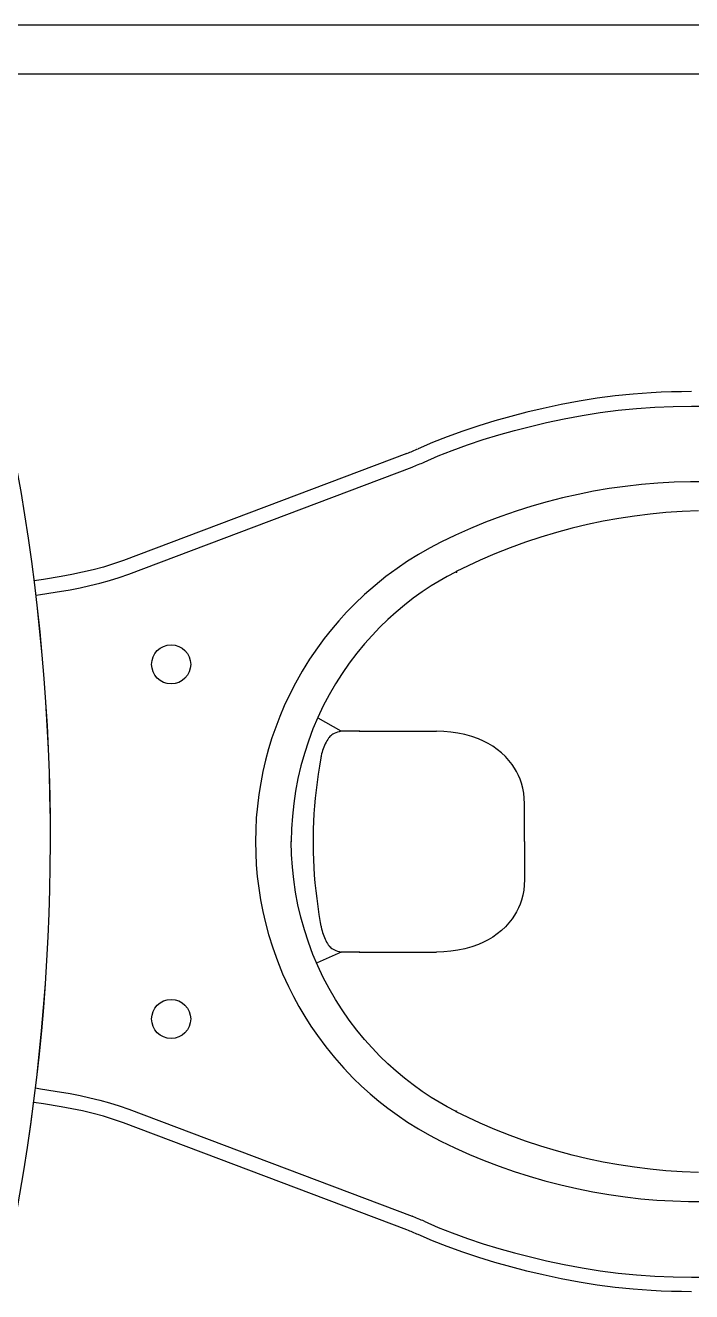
# Model space of a CAD drawing. Header units: millimetres. Extents: x 188.6 to 263.2, y 40.1 to 120.1.
# Drawn here: x 217.637 to 217.91, y 117.516 to 118.034 of the extents above; entities that cross this region are included whole.
import ezdxf

# ---------------------------------------------------------------- set-up
doc = ezdxf.new("R2010")
doc.units = ezdxf.units.MM
doc.layers.add('_XREF_APTOS 1003 E 1004$0$L-MC-LAYOUT MOLHADO', color=4, linetype='Continuous')
doc.layers.add('ARQ', color=8, linetype='Continuous')

# ---------------------------------------------------------------- blocks, each defined once
blk = doc.blocks.new('A$C1BFF5DEF')
at = {"layer": '_XREF_APTOS 1003 E 1004$0$L-MC-LAYOUT MOLHADO', "color": 8}
for p, q in [((19.91598, 8.98001, -0.00032), (18.56598, 8.98001, -0.00032)), ((19.91598, 8.96001, -0.00032), (18.56598, 8.96001, -0.00032)), ((19.00429, 8.82947, -0.00032), (18.99688, 8.82893, -0.00032)), ((19.00843, 8.82969, -0.00032), (19.00429, 8.82947, -0.00032)), ((19.01257, 8.82984, -0.00032), (19.00843, 8.82969, -0.00032)), ((19.01671, 8.82993, -0.00032), (19.01257, 8.82984, -0.00032)), ((19.02085, 8.82995, -0.00032), (19.01671, 8.82993, -0.00032)), ((18.96738, 8.82468, -0.00032), (18.96006, 8.82311, -0.00032)), ((18.97473, 8.82605, -0.00032), (18.96738, 8.82468, -0.00032)), ((18.98212, 8.82722, -0.00032), (18.97473, 8.82605, -0.00032)), ((18.98949, 8.82817, -0.00032), (18.98212, 8.82722, -0.00032)), ((18.99688, 8.82893, -0.00032), (18.98949, 8.82817, -0.00032)), ((19.00574, 8.82358, -0.00032), (19.01328, 8.82389, -0.00032)), ((19.01328, 8.82389, -0.00032), (19.02084, 8.82399, -0.00032)), ((19.02084, 8.82399, -0.00032), (19.02471, 8.82396, -0.00032)), ((18.94681, 8.81981, -0.00032), (18.94024, 8.81798, -0.00032)), ((18.95342, 8.82152, -0.00032), (18.94681, 8.81981, -0.00032)), ((18.96006, 8.82311, -0.00032), (18.95342, 8.82152, -0.00032)), ((18.9614, 8.81729, -0.00032), (18.96866, 8.81886, -0.00032)), ((18.96866, 8.81886, -0.00032), (18.97597, 8.82022, -0.00032)), ((18.97597, 8.82022, -0.00032), (18.98334, 8.82137, -0.00032)), ((18.98334, 8.82137, -0.00032), (18.99073, 8.82231, -0.00032)), ((18.99073, 8.82231, -0.00032), (18.99823, 8.82305, -0.00032)), ((18.99823, 8.82305, -0.00032), (19.00574, 8.82358, -0.00032)), ((18.92717, 8.81383, -0.00032), (18.92072, 8.81149, -0.00032)), ((18.93368, 8.81598, -0.00032), (18.92717, 8.81383, -0.00032)), ((18.94024, 8.81798, -0.00032), (18.93368, 8.81598, -0.00032)), ((18.94188, 8.81224, -0.00032), (18.94835, 8.81405, -0.00032)), ((18.94835, 8.81405, -0.00032), (18.95486, 8.81573, -0.00032)), ((18.95486, 8.81573, -0.00032), (18.9614, 8.81729, -0.00032)), ((18.91476, 8.80913, -0.00032), (18.90886, 8.80659, -0.00032)), ((18.92072, 8.81149, -0.00032), (18.91476, 8.80913, -0.00032)), ((18.92913, 8.80818, -0.00032), (18.93548, 8.81029, -0.00032)), ((18.93548, 8.81029, -0.00032), (18.94188, 8.81224, -0.00032)), ((18.90427, 8.80465, -0.00032), (18.78827, 8.7608, -0.00032)), ((18.90816, 8.80694, -0.00032), (18.90814, 8.80697, -0.00032)), ((18.91133, 8.80113, -0.00032), (18.91705, 8.8036, -0.00032)), ((18.91705, 8.8036, -0.00032), (18.92285, 8.8059, -0.00032)), ((18.92285, 8.8059, -0.00032), (18.92913, 8.80818, -0.00032)), ((18.79037, 8.75523, -0.00032), (18.90638, 8.79907, -0.00032)), ((19.01367, 8.79281, -0.00032), (19.00696, 8.79244, -0.00032)), ((19.0204, 8.79299, -0.00032), (19.01367, 8.79281, -0.00032)), ((19.02712, 8.79298, -0.00032), (19.0204, 8.79299, -0.00032)), ((18.97433, 8.78786, -0.00032), (18.96797, 8.78642, -0.00032)), ((18.98072, 8.78912, -0.00032), (18.97433, 8.78786, -0.00032)), ((18.98714, 8.79021, -0.00032), (18.98072, 8.78912, -0.00032)), ((18.99358, 8.79112, -0.00032), (18.98714, 8.79021, -0.00032)), ((19.00026, 8.79187, -0.00032), (18.99358, 8.79112, -0.00032)), ((19.00696, 8.79244, -0.00032), (19.00026, 8.79187, -0.00032)), ((18.95541, 8.78302, -0.00032), (18.94902, 8.781, -0.00032)), ((18.96166, 8.7848, -0.00032), (18.95541, 8.78302, -0.00032)), ((18.96797, 8.78642, -0.00032), (18.96166, 8.7848, -0.00032)), ((18.94269, 8.77881, -0.00032), (18.93643, 8.77643, -0.00032)), ((18.94902, 8.781, -0.00032), (18.94269, 8.77881, -0.00032)), ((18.99097, 8.77802, -0.00032), (18.98459, 8.77686, -0.00032)), ((18.99738, 8.779, -0.00032), (18.99097, 8.77802, -0.00032)), ((19.00382, 8.7798, -0.00032), (18.99738, 8.779, -0.00032)), ((19.01026, 8.78042, -0.00032), (19.00382, 8.7798, -0.00032)), ((19.01693, 8.78086, -0.00032), (19.01026, 8.78042, -0.00032)), ((19.0236, 8.78111, -0.00032), (19.01693, 8.78086, -0.00032)), ((18.93023, 8.77387, -0.00032), (18.92411, 8.77114, -0.00032)), ((18.93643, 8.77643, -0.00032), (18.93023, 8.77387, -0.00032)), ((18.96551, 8.77229, -0.00032), (18.95912, 8.77038, -0.00032)), ((18.97195, 8.77403, -0.00032), (18.96551, 8.77229, -0.00032)), ((18.97825, 8.77553, -0.00032), (18.97195, 8.77403, -0.00032)), ((18.98459, 8.77686, -0.00032), (18.97825, 8.77553, -0.00032)), ((18.91808, 8.76824, -0.00032), (18.91347, 8.76582, -0.00032)), ((18.92411, 8.77114, -0.00032), (18.91808, 8.76824, -0.00032)), ((18.95278, 8.76828, -0.00032), (18.94651, 8.766, -0.00032)), ((18.95912, 8.77038, -0.00032), (18.95278, 8.76828, -0.00032)), ((18.90895, 8.76323, -0.00032), (18.90453, 8.76047, -0.00032)), ((18.91347, 8.76582, -0.00032), (18.90895, 8.76323, -0.00032)), ((18.94031, 8.76353, -0.00032), (18.93419, 8.76089, -0.00032)), ((18.94651, 8.766, -0.00032), (18.94031, 8.76353, -0.00032)), ((18.77578, 8.75695, -0.00032), (18.77146, 8.75594, -0.00032)), ((18.77999, 8.75807, -0.00032), (18.77578, 8.75695, -0.00032)), ((18.78416, 8.75935, -0.00032), (18.77999, 8.75807, -0.00032)), ((18.78827, 8.7608, -0.00032), (18.78416, 8.75935, -0.00032)), ((18.90022, 8.75755, -0.00032), (18.89564, 8.75417, -0.00032)), ((18.90453, 8.76047, -0.00032), (18.90022, 8.75755, -0.00032)), ((18.9293, 8.75862, -0.00032), (18.92448, 8.75623, -0.00032)), ((18.93419, 8.76089, -0.00032), (18.9293, 8.75862, -0.00032)), ((18.7555, 8.75304, -0.00032), (18.75165, 8.75245, -0.00032)), ((18.76274, 8.75423, -0.00032), (18.7555, 8.75304, -0.00032)), ((18.7671, 8.75504, -0.00032), (18.76274, 8.75423, -0.00032)), ((18.77146, 8.75594, -0.00032), (18.7671, 8.75504, -0.00032)), ((18.77445, 8.7505, -0.00032), (18.77847, 8.75148, -0.00032)), ((18.77847, 8.75148, -0.00032), (18.78248, 8.75259, -0.00032)), ((18.78248, 8.75259, -0.00032), (18.78645, 8.75383, -0.00032)), ((18.78645, 8.75383, -0.00032), (18.79037, 8.75523, -0.00032)), ((18.89564, 8.75417, -0.00032), (18.8912, 8.7506, -0.00032)), ((18.91749, 8.75238, -0.00032), (18.91424, 8.75038, -0.00032)), ((18.92079, 8.75428, -0.00032), (18.91749, 8.75238, -0.00032)), ((18.92416, 8.75607, -0.00032), (18.92079, 8.75428, -0.00032)), ((18.92448, 8.75623, -0.00032), (18.92416, 8.75607, -0.00032)), ((18.92423, 8.75596, -0.00032), (18.92416, 8.75607, -0.00032)), ((18.92429, 8.75589, -0.00032), (18.92423, 8.75596, -0.00032)), ((18.92432, 8.75586, -0.00032), (18.92429, 8.75589, -0.00032)), ((18.92433, 8.75586, -0.00032), (18.92432, 8.75586, -0.00032)), ((18.92465, 8.75603, -0.00032), (18.92433, 8.75587, -0.00032)), ((18.92448, 8.75623, -0.00032), (18.92455, 8.75612, -0.00032)), ((18.92455, 8.75612, -0.00032), (18.9246, 8.75606, -0.00032)), ((18.9246, 8.75606, -0.00032), (18.92464, 8.75603, -0.00032)), ((18.92464, 8.75603, -0.00032), (18.92465, 8.75602, -0.00032)), ((18.75239, 8.74654, -0.00032), (18.75416, 8.74681, -0.00032)), ((18.75416, 8.74681, -0.00032), (18.76027, 8.74777, -0.00032)), ((18.76027, 8.74777, -0.00032), (18.76636, 8.74883, -0.00032)), ((18.76636, 8.74883, -0.00032), (18.77041, 8.74962, -0.00032)), ((18.77041, 8.74962, -0.00032), (18.77445, 8.7505, -0.00032)), ((18.88691, 8.74684, -0.00032), (18.88278, 8.74292, -0.00032)), ((18.8912, 8.7506, -0.00032), (18.88691, 8.74684, -0.00032)), ((18.9105, 8.7479, -0.00032), (18.90685, 8.74529, -0.00032)), ((18.91424, 8.75038, -0.00032), (18.9105, 8.7479, -0.00032)), ((18.88278, 8.74292, -0.00032), (18.87951, 8.73956, -0.00032)), ((18.9033, 8.74254, -0.00032), (18.89986, 8.73967, -0.00032)), ((18.90685, 8.74529, -0.00032), (18.9033, 8.74254, -0.00032)), ((18.87636, 8.73609, -0.00032), (18.87332, 8.73251, -0.00032)), ((18.87951, 8.73956, -0.00032), (18.87636, 8.73609, -0.00032)), ((18.89645, 8.73661, -0.00032), (18.89315, 8.73342, -0.00032)), ((18.89986, 8.73967, -0.00032), (18.89645, 8.73661, -0.00032)), ((18.87332, 8.73251, -0.00032), (18.87041, 8.72883, -0.00032)), ((18.89315, 8.73342, -0.00032), (18.88997, 8.73011, -0.00032)), ((18.87041, 8.72883, -0.00032), (18.86762, 8.72506, -0.00032)), ((18.88692, 8.72669, -0.00032), (18.88369, 8.72277, -0.00032)), ((18.88997, 8.73011, -0.00032), (18.88692, 8.72669, -0.00032)), ((18.86442, 8.72035, -0.00032), (18.86141, 8.7155, -0.00032)), ((18.86762, 8.72506, -0.00032), (18.86442, 8.72035, -0.00032)), ((18.88369, 8.72277, -0.00032), (18.88063, 8.71871, -0.00032)), ((18.86141, 8.7155, -0.00032), (18.85861, 8.71054, -0.00032)), ((18.88063, 8.71871, -0.00032), (18.87773, 8.71453, -0.00032)), ((18.85861, 8.71054, -0.00032), (18.85602, 8.70547, -0.00032)), ((18.875, 8.71025, -0.00032), (18.87242, 8.70578, -0.00032)), ((18.87773, 8.71453, -0.00032), (18.875, 8.71025, -0.00032)), ((18.85602, 8.70547, -0.00032), (18.85404, 8.70122, -0.00032)), ((18.87242, 8.70578, -0.00032), (18.87002, 8.7012, -0.00032)), ((18.85404, 8.70122, -0.00032), (18.85221, 8.6969, -0.00032)), ((18.87002, 8.7012, -0.00032), (18.86781, 8.69652, -0.00032)), ((18.85221, 8.6969, -0.00032), (18.85053, 8.69252, -0.00032)), ((18.86781, 8.69652, -0.00032), (18.8658, 8.69177, -0.00032)), ((18.87733, 8.69082, -0.00032), (18.86792, 8.69614, -0.00032)), ((18.85053, 8.69252, -0.00032), (18.849, 8.68808, -0.00032)), ((18.8658, 8.69177, -0.00032), (18.86393, 8.68679, -0.00032)), ((18.87307, 8.68901, -0.00032), (18.87272, 8.68867, -0.00032)), ((18.8735, 8.68934, -0.00032), (18.87307, 8.68901, -0.00032)), ((18.87395, 8.68963, -0.00032), (18.8735, 8.68934, -0.00032)), ((18.87451, 8.68993, -0.00032), (18.87395, 8.68963, -0.00032)), ((18.87513, 8.6902, -0.00032), (18.87451, 8.68993, -0.00032)), ((18.8758, 8.69044, -0.00032), (18.87513, 8.6902, -0.00032)), ((18.87655, 8.69065, -0.00032), (18.8758, 8.69044, -0.00032)), ((18.87733, 8.69082, -0.00032), (18.87655, 8.69065, -0.00032)), ((18.88471, 8.69082, -0.00032), (18.87733, 8.69082, -0.00032)), ((18.88475, 8.69085, -0.00032), (18.88471, 8.69082, -0.00032)), ((18.88492, 8.69082, -0.00032), (18.88471, 8.69082, -0.00032)), ((18.88475, 8.69085, -0.00032), (18.88492, 8.69082, -0.00032)), ((18.88492, 8.69082, -0.00032), (18.91639, 8.69082, -0.00032)), ((18.91936, 8.69073, -0.00032), (18.91639, 8.69082, -0.00032)), ((18.92228, 8.69049, -0.00032), (18.91936, 8.69073, -0.00032)), ((18.92513, 8.69007, -0.00032), (18.92228, 8.69049, -0.00032)), ((18.92804, 8.68946, -0.00032), (18.92513, 8.69007, -0.00032)), ((18.93086, 8.68867, -0.00032), (18.92804, 8.68946, -0.00032)), ((18.849, 8.68808, -0.00032), (18.84762, 8.6836, -0.00032)), ((18.86393, 8.68679, -0.00032), (18.86229, 8.68173, -0.00032)), ((18.87026, 8.68436, -0.00032), (18.87, 8.68368, -0.00032)), ((18.87054, 8.68504, -0.00032), (18.87026, 8.68436, -0.00032)), ((18.87084, 8.68569, -0.00032), (18.87054, 8.68504, -0.00032)), ((18.87116, 8.68632, -0.00032), (18.87084, 8.68569, -0.00032)), ((18.8715, 8.68692, -0.00032), (18.87116, 8.68632, -0.00032)), ((18.87185, 8.68749, -0.00032), (18.8715, 8.68692, -0.00032)), ((18.87221, 8.68802, -0.00032), (18.87185, 8.68749, -0.00032)), ((18.87242, 8.68832, -0.00032), (18.87221, 8.68802, -0.00032)), ((18.87243, 8.68833, -0.00032), (18.87242, 8.68832, -0.00032)), ((18.87272, 8.68867, -0.00032), (18.87243, 8.68833, -0.00032)), ((18.93359, 8.68769, -0.00032), (18.93086, 8.68867, -0.00032)), ((18.93562, 8.6868, -0.00032), (18.93359, 8.68769, -0.00032)), ((18.93754, 8.68581, -0.00032), (18.93562, 8.6868, -0.00032)), ((18.93945, 8.68467, -0.00032), (18.93754, 8.68581, -0.00032)), ((18.94125, 8.68342, -0.00032), (18.93945, 8.68467, -0.00032)), ((18.84638, 8.679, -0.00032), (18.8453, 8.67436, -0.00032)), ((18.84762, 8.6836, -0.00032), (18.84638, 8.679, -0.00032)), ((18.86229, 8.68173, -0.00032), (18.86085, 8.67661, -0.00032)), ((18.86901, 8.67988, -0.00032), (18.86843, 8.67657, -0.00032)), ((18.86908, 8.68029, -0.00032), (18.86901, 8.67988, -0.00032)), ((18.86919, 8.6808, -0.00032), (18.86909, 8.68029, -0.00032)), ((18.86935, 8.68153, -0.00032), (18.86919, 8.6808, -0.00032)), ((18.86955, 8.68226, -0.00032), (18.86935, 8.68153, -0.00032)), ((18.86976, 8.68298, -0.00032), (18.86955, 8.68226, -0.00032)), ((18.87, 8.68368, -0.00032), (18.86976, 8.68298, -0.00032)), ((18.94297, 8.68203, -0.00032), (18.94125, 8.68342, -0.00032)), ((18.94456, 8.68054, -0.00032), (18.94297, 8.68203, -0.00032)), ((18.94605, 8.6789, -0.00032), (18.94456, 8.68054, -0.00032)), ((18.9474, 8.67716, -0.00032), (18.94605, 8.6789, -0.00032)), ((18.8453, 8.67436, -0.00032), (18.84438, 8.66968, -0.00032)), ((18.86085, 8.67661, -0.00032), (18.85964, 8.67143, -0.00032)), ((18.86843, 8.67657, -0.00032), (18.86792, 8.67328, -0.00032)), ((18.94833, 8.67576, -0.00032), (18.9474, 8.67716, -0.00032)), ((18.94918, 8.6743, -0.00032), (18.94833, 8.67576, -0.00032)), ((18.94993, 8.67277, -0.00032), (18.94918, 8.6743, -0.00032)), ((18.84438, 8.66968, -0.00032), (18.84363, 8.66498, -0.00032)), ((18.85964, 8.67143, -0.00032), (18.85867, 8.66633, -0.00032)), ((18.86746, 8.66999, -0.00032), (18.86705, 8.66672, -0.00032)), ((18.86792, 8.67328, -0.00032), (18.86746, 8.66999, -0.00032)), ((18.95059, 8.6712, -0.00032), (18.94993, 8.67277, -0.00032)), ((18.95115, 8.66956, -0.00032), (18.95059, 8.6712, -0.00032)), ((18.95169, 8.66757, -0.00032), (18.95115, 8.66956, -0.00032)), ((18.84363, 8.66498, -0.00032), (18.84303, 8.66016, -0.00032)), ((18.85867, 8.66633, -0.00032), (18.85791, 8.66118, -0.00032)), ((18.86671, 8.66347, -0.00032), (18.86642, 8.66025, -0.00032)), ((18.86705, 8.66672, -0.00032), (18.86671, 8.66347, -0.00032)), ((18.95207, 8.66551, -0.00032), (18.95169, 8.66757, -0.00032)), ((18.95231, 8.66337, -0.00032), (18.95207, 8.66551, -0.00032)), ((18.95239, 8.66117, -0.00032), (18.95231, 8.66337, -0.00032)), ((18.84303, 8.66016, -0.00032), (18.8426, 8.65532, -0.00032)), ((18.85791, 8.66118, -0.00032), (18.85737, 8.656, -0.00032)), ((18.86642, 8.66025, -0.00032), (18.86619, 8.65703, -0.00032)), ((18.95239, 8.64561, -0.00032), (18.95239, 8.66117, -0.00032)), ((18.8426, 8.65532, -0.00032), (18.84234, 8.65046, -0.00032)), ((18.85737, 8.656, -0.00032), (18.85705, 8.6508, -0.00032)), ((18.86601, 8.65386, -0.00032), (18.86589, 8.65071, -0.00032)), ((18.86619, 8.65703, -0.00032), (18.86601, 8.65386, -0.00032)), ((18.84234, 8.65046, -0.00032), (18.84225, 8.64561, -0.00032)), ((18.85705, 8.6508, -0.00032), (18.85693, 8.64561, -0.00032)), ((18.86583, 8.64759, -0.00032), (18.86581, 8.64561, -0.00032)), ((18.86589, 8.65071, -0.00032), (18.86583, 8.64759, -0.00032)), ((18.84225, 8.64561, -0.00032), (18.84234, 8.64085, -0.00032)), ((18.85705, 8.64041, -0.00032), (18.85693, 8.64561, -0.00032)), ((18.8572, 8.64561, -0.00032), (18.85693, 8.64561, -0.00032)), ((18.86581, 8.64561, -0.00032), (18.86582, 8.64428, -0.00032)), ((18.86582, 8.64428, -0.00032), (18.86587, 8.64129, -0.00032)), ((18.95239, 8.64561, -0.00032), (18.95239, 8.63004, -0.00032)), ((18.84234, 8.64085, -0.00032), (18.84258, 8.63609, -0.00032)), ((18.85737, 8.63522, -0.00032), (18.85705, 8.64041, -0.00032)), ((18.86587, 8.64129, -0.00032), (18.86598, 8.63811, -0.00032)), ((18.86598, 8.63811, -0.00032), (18.86614, 8.63501, -0.00032)), ((18.84258, 8.63609, -0.00032), (18.843, 8.63134, -0.00032)), ((18.85791, 8.63004, -0.00032), (18.85737, 8.63522, -0.00032)), ((18.86614, 8.63501, -0.00032), (18.86635, 8.63187, -0.00032)), ((18.843, 8.63134, -0.00032), (18.84358, 8.62661, -0.00032)), ((18.85867, 8.62489, -0.00032), (18.85791, 8.63004, -0.00032)), ((18.86635, 8.63187, -0.00032), (18.86662, 8.62871, -0.00032)), ((18.86662, 8.62871, -0.00032), (18.86694, 8.62551, -0.00032)), ((18.95231, 8.62784, -0.00032), (18.95207, 8.62571, -0.00032)), ((18.95239, 8.63004, -0.00032), (18.95231, 8.62784, -0.00032)), ((18.84358, 8.62661, -0.00032), (18.84433, 8.62181, -0.00032)), ((18.84433, 8.62181, -0.00032), (18.84526, 8.61704, -0.00032)), ((18.85964, 8.61978, -0.00032), (18.85867, 8.62489, -0.00032)), ((18.86694, 8.62551, -0.00032), (18.86732, 8.62229, -0.00032)), ((18.86732, 8.62229, -0.00032), (18.86775, 8.61905, -0.00032)), ((18.95115, 8.62165, -0.00032), (18.95059, 8.62002, -0.00032)), ((18.95169, 8.62364, -0.00032), (18.95115, 8.62165, -0.00032)), ((18.95207, 8.62571, -0.00032), (18.95169, 8.62364, -0.00032)), ((18.84526, 8.61704, -0.00032), (18.84636, 8.61231, -0.00032)), ((18.86085, 8.61461, -0.00032), (18.85964, 8.61978, -0.00032)), ((18.86775, 8.61905, -0.00032), (18.86825, 8.6158, -0.00032)), ((18.94918, 8.61692, -0.00032), (18.94833, 8.61546, -0.00032)), ((18.94993, 8.61844, -0.00032), (18.94918, 8.61692, -0.00032)), ((18.95059, 8.62002, -0.00032), (18.94993, 8.61844, -0.00032)), ((18.84636, 8.61231, -0.00032), (18.84762, 8.60762, -0.00032)), ((18.86229, 8.60948, -0.00032), (18.86085, 8.61461, -0.00032)), ((18.86825, 8.6158, -0.00032), (18.86879, 8.61253, -0.00032)), ((18.86879, 8.61253, -0.00032), (18.86908, 8.61093, -0.00032)), ((18.94605, 8.61231, -0.00032), (18.94456, 8.61068, -0.00032)), ((18.9474, 8.61405, -0.00032), (18.94605, 8.61231, -0.00032)), ((18.94833, 8.61546, -0.00032), (18.9474, 8.61405, -0.00032)), ((18.84762, 8.60762, -0.00032), (18.84932, 8.60218, -0.00032)), ((18.86393, 8.60443, -0.00032), (18.86229, 8.60948, -0.00032)), ((18.86909, 8.61093, -0.00032), (18.86916, 8.61056, -0.00032)), ((18.86916, 8.61056, -0.00032), (18.86932, 8.60984, -0.00032)), ((18.86932, 8.60984, -0.00032), (18.8695, 8.60912, -0.00032)), ((18.8695, 8.60912, -0.00032), (18.86971, 8.60841, -0.00032)), ((18.86971, 8.60841, -0.00032), (18.86994, 8.6077, -0.00032)), ((18.86994, 8.6077, -0.00032), (18.87019, 8.60701, -0.00032)), ((18.87019, 8.60701, -0.00032), (18.87046, 8.60635, -0.00032)), ((18.87046, 8.60635, -0.00032), (18.87075, 8.60572, -0.00032)), ((18.93945, 8.60655, -0.00032), (18.93754, 8.6054, -0.00032)), ((18.94125, 8.60779, -0.00032), (18.93945, 8.60655, -0.00032)), ((18.94297, 8.60918, -0.00032), (18.94125, 8.60779, -0.00032)), ((18.94456, 8.61068, -0.00032), (18.94297, 8.60918, -0.00032)), ((18.84932, 8.60218, -0.00032), (18.85123, 8.59681, -0.00032)), ((18.8658, 8.59945, -0.00032), (18.86393, 8.60443, -0.00032)), ((18.87075, 8.60572, -0.00032), (18.87105, 8.6051, -0.00032)), ((18.87105, 8.6051, -0.00032), (18.87138, 8.6045, -0.00032)), ((18.87138, 8.6045, -0.00032), (18.87172, 8.60393, -0.00032)), ((18.87172, 8.60393, -0.00032), (18.87207, 8.60339, -0.00032)), ((18.87207, 8.60339, -0.00032), (18.87242, 8.6029, -0.00032)), ((18.87242, 8.6029, -0.00032), (18.87249, 8.6028, -0.00032)), ((18.87249, 8.6028, -0.00032), (18.8728, 8.60246, -0.00032)), ((18.8728, 8.60246, -0.00032), (18.87316, 8.60213, -0.00032)), ((18.87316, 8.60213, -0.00032), (18.87358, 8.60182, -0.00032)), ((18.87358, 8.60182, -0.00032), (18.87405, 8.60153, -0.00032)), ((18.87405, 8.60153, -0.00032), (18.87459, 8.60124, -0.00032)), ((18.87459, 8.60124, -0.00032), (18.87519, 8.60099, -0.00032)), ((18.87519, 8.60099, -0.00032), (18.87584, 8.60076, -0.00032)), ((18.92513, 8.60114, -0.00032), (18.92228, 8.60073, -0.00032)), ((18.92804, 8.60175, -0.00032), (18.92513, 8.60114, -0.00032)), ((18.93086, 8.60255, -0.00032), (18.92804, 8.60175, -0.00032)), ((18.93359, 8.60353, -0.00032), (18.93086, 8.60255, -0.00032)), ((18.93562, 8.60442, -0.00032), (18.93359, 8.60353, -0.00032)), ((18.93754, 8.6054, -0.00032), (18.93562, 8.60442, -0.00032)), ((18.85123, 8.59681, -0.00032), (18.85337, 8.59153, -0.00032)), ((18.86781, 8.59469, -0.00032), (18.8658, 8.59945, -0.00032)), ((18.87729, 8.6004, -0.00032), (18.86755, 8.59592, -0.00032)), ((18.87584, 8.60076, -0.00032), (18.87654, 8.60057, -0.00032)), ((18.87654, 8.60057, -0.00032), (18.87729, 8.6004, -0.00032)), ((18.87729, 8.6004, -0.00032), (18.87733, 8.6004, -0.00032)), ((18.88471, 8.6004, -0.00032), (18.87733, 8.6004, -0.00032)), ((18.88475, 8.60037, -0.00032), (18.88471, 8.6004, -0.00032)), ((18.88492, 8.6004, -0.00032), (18.88471, 8.6004, -0.00032)), ((18.88475, 8.60037, -0.00032), (18.88492, 8.6004, -0.00032)), ((18.88492, 8.6004, -0.00032), (18.91639, 8.6004, -0.00032)), ((18.91936, 8.60048, -0.00032), (18.91639, 8.6004, -0.00032)), ((18.92228, 8.60073, -0.00032), (18.91936, 8.60048, -0.00032)), ((18.85337, 8.59153, -0.00032), (18.85573, 8.58634, -0.00032)), ((18.87002, 8.59002, -0.00032), (18.86781, 8.59469, -0.00032)), ((18.85573, 8.58634, -0.00032), (18.85783, 8.58215, -0.00032)), ((18.87242, 8.58544, -0.00032), (18.87002, 8.59002, -0.00032)), ((18.875, 8.58097, -0.00032), (18.87242, 8.58544, -0.00032)), ((18.85783, 8.58215, -0.00032), (18.86007, 8.57803, -0.00032)), ((18.87773, 8.57668, -0.00032), (18.875, 8.58097, -0.00032)), ((18.86007, 8.57803, -0.00032), (18.86245, 8.57399, -0.00032)), ((18.88063, 8.5725, -0.00032), (18.87773, 8.57668, -0.00032)), ((18.86245, 8.57399, -0.00032), (18.86497, 8.57003, -0.00032)), ((18.86497, 8.57003, -0.00032), (18.86762, 8.56616, -0.00032)), ((18.88369, 8.56845, -0.00032), (18.88063, 8.5725, -0.00032)), ((18.86762, 8.56616, -0.00032), (18.87102, 8.56159, -0.00032)), ((18.88692, 8.56453, -0.00032), (18.88369, 8.56845, -0.00032)), ((18.88997, 8.5611, -0.00032), (18.88692, 8.56453, -0.00032)), ((18.87102, 8.56159, -0.00032), (18.87461, 8.55716, -0.00032)), ((18.89315, 8.55779, -0.00032), (18.88997, 8.5611, -0.00032)), ((18.87461, 8.55716, -0.00032), (18.87837, 8.55288, -0.00032)), ((18.89645, 8.55461, -0.00032), (18.89315, 8.55779, -0.00032)), ((18.89986, 8.55154, -0.00032), (18.89645, 8.55461, -0.00032)), ((18.87837, 8.55288, -0.00032), (18.88231, 8.54877, -0.00032)), ((18.9033, 8.54867, -0.00032), (18.89986, 8.55154, -0.00032)), ((18.75219, 8.54471, -0.00032), (18.75416, 8.54441, -0.00032)), ((18.75416, 8.54441, -0.00032), (18.76027, 8.54344, -0.00032)), ((18.88231, 8.54877, -0.00032), (18.88568, 8.54551, -0.00032)), ((18.88568, 8.54551, -0.00032), (18.88916, 8.54236, -0.00032)), ((18.90685, 8.54593, -0.00032), (18.9033, 8.54867, -0.00032)), ((18.9105, 8.54331, -0.00032), (18.90685, 8.54593, -0.00032)), ((18.7555, 8.53817, -0.00032), (18.75145, 8.53879, -0.00032)), ((18.76027, 8.54344, -0.00032), (18.76636, 8.54238, -0.00032)), ((18.76636, 8.54238, -0.00032), (18.77041, 8.54159, -0.00032)), ((18.77041, 8.54159, -0.00032), (18.77445, 8.54071, -0.00032)), ((18.77445, 8.54071, -0.00032), (18.77847, 8.53973, -0.00032)), ((18.77847, 8.53973, -0.00032), (18.78248, 8.53863, -0.00032)), ((18.78248, 8.53863, -0.00032), (18.78645, 8.53738, -0.00032)), ((18.88916, 8.54236, -0.00032), (18.89275, 8.53934, -0.00032)), ((18.89275, 8.53934, -0.00032), (18.89644, 8.53643, -0.00032)), ((18.91424, 8.54083, -0.00032), (18.9105, 8.54331, -0.00032)), ((18.91749, 8.53884, -0.00032), (18.91424, 8.54083, -0.00032)), ((18.92079, 8.53694, -0.00032), (18.91749, 8.53884, -0.00032)), ((18.76274, 8.53698, -0.00032), (18.7555, 8.53817, -0.00032)), ((18.7671, 8.53618, -0.00032), (18.76274, 8.53698, -0.00032)), ((18.77146, 8.53528, -0.00032), (18.7671, 8.53618, -0.00032)), ((18.77578, 8.53427, -0.00032), (18.77146, 8.53528, -0.00032)), ((18.77999, 8.53314, -0.00032), (18.77578, 8.53427, -0.00032)), ((18.78645, 8.53738, -0.00032), (18.79037, 8.53599, -0.00032)), ((18.79037, 8.53599, -0.00032), (18.90638, 8.49215, -0.00032)), ((18.89644, 8.53643, -0.00032), (18.90022, 8.53366, -0.00032)), ((18.90022, 8.53366, -0.00032), (18.90453, 8.53074, -0.00032)), ((18.92416, 8.53515, -0.00032), (18.92079, 8.53694, -0.00032)), ((18.92423, 8.53525, -0.00032), (18.92416, 8.53515, -0.00032)), ((18.92448, 8.53498, -0.00032), (18.92416, 8.53515, -0.00032)), ((18.92429, 8.53532, -0.00032), (18.92423, 8.53525, -0.00032)), ((18.92432, 8.53535, -0.00032), (18.92429, 8.53532, -0.00032)), ((18.92433, 8.53535, -0.00032), (18.92432, 8.53535, -0.00032)), ((18.92433, 8.53535, -0.00032), (18.92465, 8.53519, -0.00032)), ((18.92448, 8.53498, -0.00032), (18.92455, 8.53509, -0.00032)), ((18.9293, 8.53259, -0.00032), (18.92448, 8.53498, -0.00032)), ((18.92455, 8.53509, -0.00032), (18.9246, 8.53516, -0.00032)), ((18.9246, 8.53516, -0.00032), (18.92464, 8.53519, -0.00032)), ((18.92464, 8.53519, -0.00032), (18.92465, 8.53519, -0.00032)), ((18.78416, 8.53186, -0.00032), (18.77999, 8.53314, -0.00032)), ((18.78827, 8.53041, -0.00032), (18.78416, 8.53186, -0.00032)), ((18.90427, 8.48657, -0.00032), (18.78827, 8.53041, -0.00032)), ((18.90453, 8.53074, -0.00032), (18.90895, 8.52798, -0.00032)), ((18.93419, 8.53032, -0.00032), (18.9293, 8.53259, -0.00032)), ((18.94031, 8.52768, -0.00032), (18.93419, 8.53032, -0.00032)), ((18.90895, 8.52798, -0.00032), (18.91347, 8.52539, -0.00032)), ((18.91347, 8.52539, -0.00032), (18.91808, 8.52298, -0.00032)), ((18.94651, 8.52522, -0.00032), (18.94031, 8.52768, -0.00032)), ((18.95278, 8.52294, -0.00032), (18.94651, 8.52522, -0.00032)), ((18.91808, 8.52298, -0.00032), (18.92394, 8.52015, -0.00032)), ((18.92394, 8.52015, -0.00032), (18.92988, 8.51749, -0.00032)), ((18.95912, 8.52084, -0.00032), (18.95278, 8.52294, -0.00032)), ((18.96551, 8.51892, -0.00032), (18.95912, 8.52084, -0.00032)), ((18.97195, 8.51719, -0.00032), (18.96551, 8.51892, -0.00032)), ((18.92988, 8.51749, -0.00032), (18.9359, 8.51499, -0.00032)), ((18.9359, 8.51499, -0.00032), (18.94199, 8.51267, -0.00032)), ((18.94199, 8.51267, -0.00032), (18.94813, 8.51051, -0.00032)), ((18.97825, 8.51568, -0.00032), (18.97195, 8.51719, -0.00032)), ((18.98459, 8.51435, -0.00032), (18.97825, 8.51568, -0.00032)), ((18.99097, 8.5132, -0.00032), (18.98459, 8.51435, -0.00032)), ((18.99738, 8.51222, -0.00032), (18.99097, 8.5132, -0.00032)), ((18.94813, 8.51051, -0.00032), (18.95433, 8.50852, -0.00032)), ((18.95433, 8.50852, -0.00032), (18.96076, 8.50666, -0.00032)), ((19.00382, 8.51142, -0.00032), (18.99738, 8.51222, -0.00032)), ((19.01026, 8.5108, -0.00032), (19.00382, 8.51142, -0.00032)), ((19.01693, 8.51035, -0.00032), (19.01026, 8.5108, -0.00032)), ((19.0236, 8.5101, -0.00032), (19.01693, 8.51035, -0.00032)), ((18.96076, 8.50666, -0.00032), (18.96724, 8.50498, -0.00032)), ((18.96724, 8.50498, -0.00032), (18.97378, 8.50348, -0.00032)), ((18.97378, 8.50348, -0.00032), (18.98035, 8.50216, -0.00032)), ((18.98035, 8.50216, -0.00032), (18.98696, 8.50103, -0.00032)), ((18.98696, 8.50103, -0.00032), (18.99358, 8.50009, -0.00032)), ((18.99358, 8.50009, -0.00032), (19.00006, 8.49936, -0.00032)), ((19.00006, 8.49936, -0.00032), (19.00657, 8.49881, -0.00032)), ((19.00657, 8.49881, -0.00032), (19.01309, 8.49843, -0.00032)), ((19.01309, 8.49843, -0.00032), (19.01961, 8.49823, -0.00032)), ((19.01961, 8.49823, -0.00032), (19.02614, 8.49822, -0.00032)), ((18.91133, 8.49009, -0.00032), (18.91705, 8.48762, -0.00032)), ((18.91705, 8.48762, -0.00032), (18.92285, 8.48532, -0.00032)), ((18.91476, 8.48208, -0.00032), (18.90886, 8.48463, -0.00032)), ((18.92072, 8.47972, -0.00032), (18.91476, 8.48208, -0.00032)), ((18.92285, 8.48532, -0.00032), (18.92913, 8.48304, -0.00032)), ((18.92913, 8.48304, -0.00032), (18.93548, 8.48093, -0.00032)), ((18.92717, 8.47739, -0.00032), (18.92072, 8.47972, -0.00032)), ((18.93368, 8.47523, -0.00032), (18.92717, 8.47739, -0.00032)), ((18.93548, 8.48093, -0.00032), (18.94188, 8.47898, -0.00032)), ((18.94188, 8.47898, -0.00032), (18.94835, 8.47716, -0.00032)), ((18.94835, 8.47716, -0.00032), (18.95486, 8.47548, -0.00032)), ((18.94024, 8.47324, -0.00032), (18.93368, 8.47523, -0.00032)), ((18.94681, 8.4714, -0.00032), (18.94024, 8.47324, -0.00032)), ((18.95342, 8.46969, -0.00032), (18.94681, 8.4714, -0.00032)), ((18.95486, 8.47548, -0.00032), (18.9614, 8.47392, -0.00032)), ((18.9614, 8.47392, -0.00032), (18.96866, 8.47236, -0.00032)), ((18.96866, 8.47236, -0.00032), (18.97597, 8.471, -0.00032)), ((18.96006, 8.46811, -0.00032), (18.95342, 8.46969, -0.00032)), ((18.96738, 8.46653, -0.00032), (18.96006, 8.46811, -0.00032)), ((18.97473, 8.46516, -0.00032), (18.96738, 8.46653, -0.00032)), ((18.97597, 8.471, -0.00032), (18.98334, 8.46985, -0.00032)), ((18.98334, 8.46985, -0.00032), (18.99073, 8.4689, -0.00032)), ((18.99073, 8.4689, -0.00032), (18.99823, 8.46816, -0.00032)), ((18.99823, 8.46816, -0.00032), (19.00574, 8.46763, -0.00032)), ((19.00574, 8.46763, -0.00032), (19.01328, 8.46732, -0.00032)), ((19.01328, 8.46732, -0.00032), (19.02084, 8.46723, -0.00032)), ((19.02084, 8.46723, -0.00032), (19.02471, 8.46726, -0.00032)), ((18.98212, 8.46399, -0.00032), (18.97473, 8.46516, -0.00032)), ((18.98949, 8.46304, -0.00032), (18.98212, 8.46399, -0.00032)), ((18.99688, 8.46229, -0.00032), (18.98949, 8.46304, -0.00032)), ((19.00429, 8.46174, -0.00032), (18.99688, 8.46229, -0.00032)), ((19.00843, 8.46153, -0.00032), (19.00429, 8.46174, -0.00032)), ((19.01257, 8.46137, -0.00032), (19.00843, 8.46153, -0.00032)), ((19.01671, 8.46129, -0.00032), (19.01257, 8.46137, -0.00032)), ((19.02085, 8.46126, -0.00032), (19.01671, 8.46129, -0.00032))]:
    blk.add_line(p, q, dxfattribs=at)
for centre in [(18.80773, 8.71824, -0.00032), (18.80773, 8.57298, -0.00032)]:
    blk.add_circle(centre, 0.00801, dxfattribs=at)
for centre, radius, start, end in [((18.87476, 8.88106, -0.00032), 0.08191, 291.1155, 294.6051), ((17.90897, 8.6464, -0.00032), 0.84933, 349.50396, 10.31746), ((17.90897, 8.6464, -0.00032), 0.84935, 349.50396, 10.31746), ((18.87639, 8.87835, -0.00032), 0.08476, 290.7201, 294.3482), ((18.87639, 8.41286, -0.00032), 0.08476, 65.6518, 69.2799), ((18.87476, 8.41015, -0.00032), 0.08191, 65.3949, 68.8845)]:
    blk.add_arc(centre, radius, start, end, dxfattribs=at)

msp = doc.modelspace()

# ---------------------------------------------------------------- block references
at = {"layer": 'ARQ'}
msp.add_blockref('A$C1BFF5DEF', (198.88915, 109.05427), dxfattribs=at)

doc.saveas('drawing.dxf')
